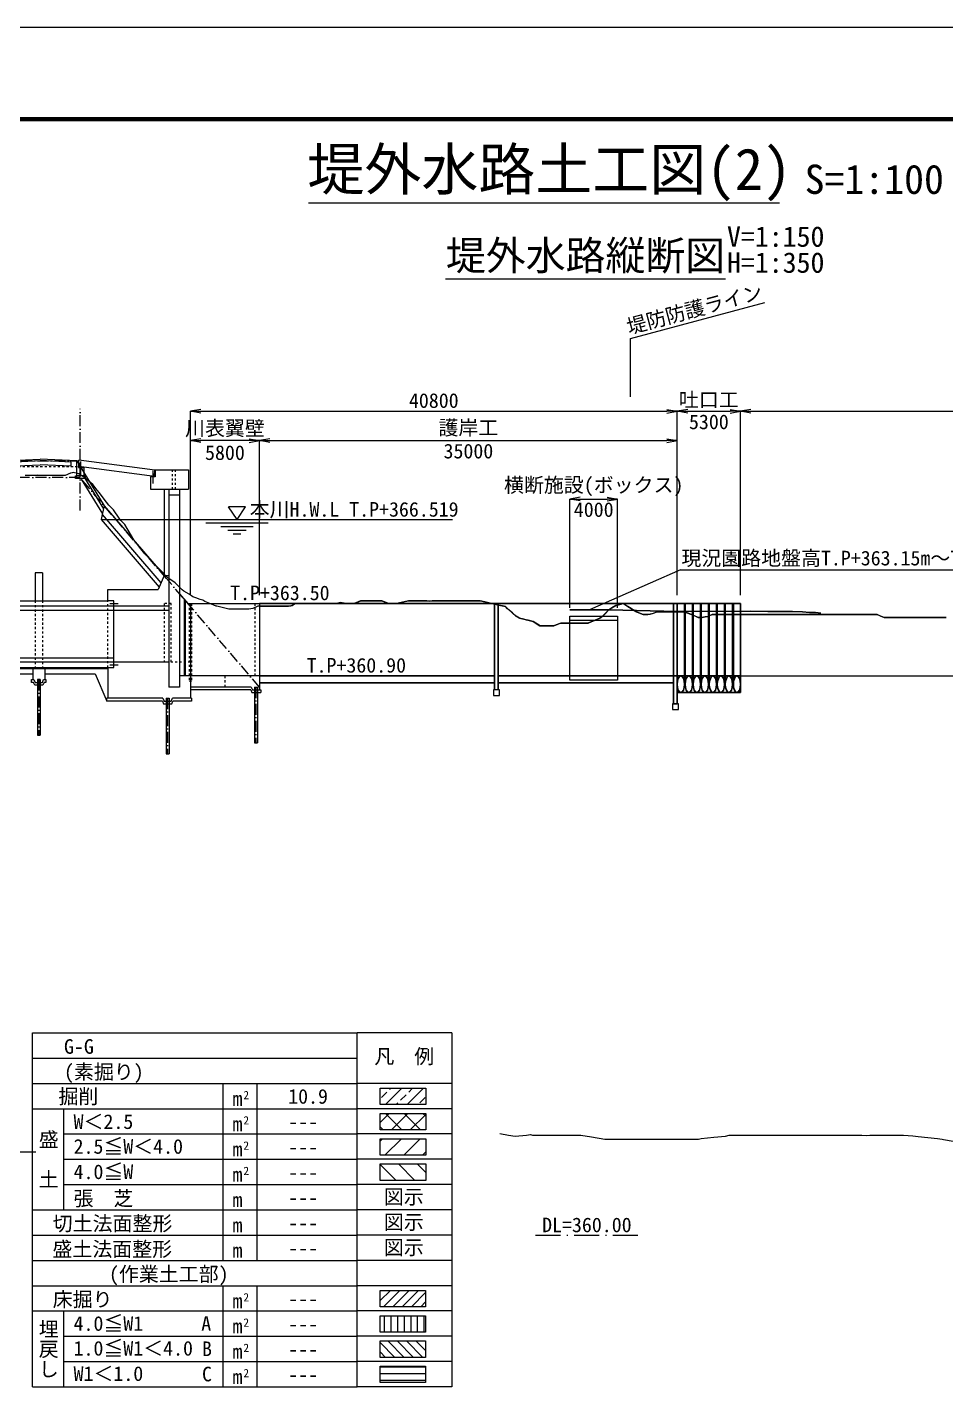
# Model space of a CAD drawing. Header units: millimetres. Extents: x -24094 to 84100, y -59400 to 59400.
# Drawn here: x 29546 to 51539, y -32542 to 0 of the extents above; entities that cross this region are included whole.
import ezdxf
from ezdxf.enums import TextEntityAlignment as Align

# ---------------------------------------------------------------- set-up
doc = ezdxf.new("R2010")
doc.units = ezdxf.units.MM
doc.header["$LTSCALE"] = 100
doc.header["$PDSIZE"] = 300
doc.linetypes.add('SXF_一点短鎖線', pattern=[9.25, 6, -1.5, 0.25, -1.5])
doc.linetypes.add('SXF_跳び破線', pattern=[12, 6, -6])
for name, color, linetype, lineweight in [('D-BGD', 7, 'Continuous', 13), ('D-BMK', 2, 'SXF_一点短鎖線', 13), ('D-BMK-HTXT', 7, 'Continuous', 13), ('D-BYP-STR1', 2, 'Continuous', 13), ('D-BYP-STR2', 6, 'Continuous', 25), ('D-BYP-STR3', 3, 'Continuous', 25), ('D-BYP-STR4', 6, 'Continuous', 25), ('D-BYP-STR6', 2, 'SXF_一点短鎖線', 13), ('D-BYP-STR7', 2, 'Continuous', 13), ('D-MTR-LINE', 7, 'Continuous', 13), ('D-MTR-TXT', 7, 'Continuous', 13), ('D-STR', 1, 'Continuous', 13), ('D-STR-DIM', 7, 'Continuous', 13), ('D-STR-HTXT', 7, 'Continuous', 13), ('D-STR-TXT', 7, 'Continuous', 13), ('D-TTL', 2, 'Continuous', 140), ('D-TTL-LINE', 7, 'Continuous', 13), ('D-TTL-TXT', 7, 'Continuous', 13), ('切土法面整形', 4, 'Continuous', 13), ('埋A', 6, 'Continuous', 13), ('埋B', 6, 'Continuous', 13), ('埋C', 6, 'Continuous', 13), ('床堀', 3, 'Continuous', 13), ('張芝', 3, 'Continuous', 13), ('掘削', 4, 'Continuous', 13), ('盛土(2.5≦W＜4.0)', 5, 'Continuous', 13), ('盛土(4.0≦W)', 5, 'Continuous', 13), ('盛土(W＜2.5)', 5, 'Continuous', 13), ('盛土法面整形', 1, 'Continuous', 13)]:
    doc.layers.add(name, color=color, linetype=linetype, lineweight=lineweight)
doc.styles.add('@ＭＳ ゴシック', font='@MS Gothic.ttf')
doc.styles.add('MS ゴシック', font='MS Gothic.ttf')
doc.styles.add('ＭＳ ゴシック', font='MS Gothic.ttf')
doc.dimstyles.new('DIM-100-F-B', dxfattribs={"dimscale": 100, "dimtxt": 3.5, "dimasz": 2.5, "dimexe": 0, "dimexo": 2, "dimgap": 0.8, "dimtad": 1, "dimdec": 0, "dimlfac": 3.5, "dimzin": 0, "dimdsep": 46, "dimtxsty": 'MS ゴシック', "dimblk": 'OPEN', "dimcen": 0.1, "dimclrd": 256, "dimclre": 256, "dimclrt": 256, "dimaunit": 1, "dimadec": 4, "dimazin": 0, "dimtfac": 1, "dimtdec": 0, "dimtmove": 2, "dimatfit": 3, "dimldrblk": 'OPEN', "dimfxl": 1, "dimtolj": 1, "dimtzin": 0, "dimlwd": -1, "dimlwe": -1, "dimarcsym": 2})

# ---------------------------------------------------------------- blocks, each defined once
blk = doc.blocks.new('数量表')
at = {"layer": '埋A'}
h = blk.add_hatch(dxfattribs=at)
h.set_pattern_fill('ANSI31', color=256, scale=50, angle=45)
h.paths.add_polyline_path([(8319, -6769), (9409, -6769), (9409, -7161), (8319, -7161)])
at = {"layer": '埋B'}
h = blk.add_hatch(dxfattribs=at)
h.set_pattern_fill('ANSI31', color=256, scale=50, angle=90)
h.paths.add_polyline_path([(8319, -7374), (9409, -7374), (9409, -7767), (8319, -7767)])
at = {"layer": '埋C'}
h = blk.add_hatch(dxfattribs=at)
h.set_pattern_fill('ANSI31', color=256, scale=50, angle=135)
h.paths.add_polyline_path([(8319, -7979), (9409, -7979), (9409, -8372), (8319, -8372)])
at = {"layer": '床堀'}
h = blk.add_hatch(dxfattribs=at)
h.set_pattern_fill('ANSI31', color=3, scale=50)
h.paths.add_polyline_path([(8319, -6164), (9409, -6164), (9409, -6556), (8319, -6556)])
at = {"layer": '掘削'}
h = blk.add_hatch(dxfattribs=at)
h.set_pattern_fill('ANSI33', color=256, scale=100)
h.set_pattern_definition([(44.998363, (-420407.26, 1166788.6), (-261.92414, 261.90917), []), (44.998363, (-420145.34, 1166788.6), (-261.92414, 261.90917), [185.20304, -92.60152])])
h.paths.add_polyline_path([(8320, -1323), (9410, -1323), (9410, -1715), (8320, -1715)])
at = {"layer": '盛土(2.5≦W＜4.0)'}
h = blk.add_hatch(dxfattribs=at)
h.set_pattern_fill('ANSI31', color=256, scale=100)
h.paths.add_polyline_path([(8320, -2533), (9410, -2533), (9410, -2926), (8320, -2926)])
at = {"layer": '盛土(4.0≦W)'}
h = blk.add_hatch(dxfattribs=at)
h.set_pattern_fill('ANSI31', color=256, scale=100, angle=90)
h.paths.add_polyline_path([(8320, -3138), (9410, -3138), (9410, -3531), (8320, -3531)])
at = {"layer": '盛土(W＜2.5)'}
h = blk.add_hatch(dxfattribs=at)
h.set_pattern_fill('ANSI37', color=256, scale=100)
h.paths.add_polyline_path([(8320, -1928), (9410, -1928), (9410, -2320), (8320, -2320)])
at = {"layer": 'D-MTR-LINE'}
for p, q in [((0, 0), (7770, 0)), ((0, 0), (7770, 0)), ((0, -7867), (0, 0)), ((7770, -8472), (7770, 0)), ((10035, 0), (7770, 0)), ((10035, 0), (10035, -7867)), ((0, -605), (7770, -605)), ((0, -1210), (7770, -1210)), ((4565, -5446), (4565, -1210)), ((4565, -5446), (4565, -1210)), ((5379, -5446), (5379, -1210)), ((10035, -1210), (7770, -1210)), ((0, -1815), (7770, -1815)), ((10035, -1815), (7770, -1815)), ((750, -2420), (7770, -2420)), ((10035, -2420), (7770, -2420)), ((750, -3026), (7770, -3026)), ((10035, -3026), (7770, -3026)), ((750, -3631), (7770, -3631)), ((10035, -3631), (7770, -3631)), ((0, -4236), (7770, -4236)), ((10035, -4236), (7770, -4236)), ((0, -4841), (7770, -4841)), ((10035, -4841), (7770, -4841)), ((0, -5446), (7770, -5446)), ((10035, -5446), (7770, -5446)), ((0, -6051), (7770, -6051)), ((4565, -6656), (4565, -6051)), ((4565, -7867), (4565, -6051)), ((4565, -8472), (4565, -6051)), ((5379, -6656), (5379, -6051)), ((5379, -7867), (5379, -6051)), ((5379, -8472), (5379, -6051)), ((10035, -6051), (7770, -6051)), ((0, -6656), (7770, -6656)), ((10035, -6656), (7770, -6656)), ((750, -7261), (7769, -7261)), ((10035, -7261), (7770, -7261)), ((750, -7867), (7769, -7867)), ((10035, -7867), (7770, -7867)), ((0, -8472), (7769, -8472))]:
    blk.add_line(p, q, dxfattribs=at)
at = {"layer": 'D-MTR-LINE', "flags": 128}
for points in [[(10035, -6051), (10035, -8472)], [(10035, -7261), (7769, -7261)], [(10035, -7867), (7769, -7867)], [(10035, -8472), (7769, -8472)]]:
    blk.add_lwpolyline(points, dxfattribs=at)
at = {"layer": 'D-MTR-TXT', "ltscale": 0.01}
for p, q in [((750, -4236), (750, -1815)), ((0, -8472), (0, -6051)), ((750, -8472), (750, -6656))]:
    blk.add_line(p, q, dxfattribs=at)
at = {"layer": '埋A'}
blk.add_lwpolyline([(8319, -6769), (9409, -6769), (9409, -7161), (8319, -7161)], close=True, dxfattribs=at)
at = {"layer": '埋B'}
blk.add_lwpolyline([(8319, -7374), (9409, -7374), (9409, -7767), (8319, -7767)], close=True, dxfattribs=at)
at = {"layer": '埋C'}
blk.add_lwpolyline([(8319, -7979), (9409, -7979), (9409, -8372), (8319, -8372)], close=True, dxfattribs=at)
at = {"layer": '床堀', "color": 3}
blk.add_lwpolyline([(8319, -6164), (9409, -6164), (9409, -6556), (8319, -6556)], close=True, dxfattribs=at)
at = {"layer": '掘削'}
for p, q in [((8320, -1323), (9410, -1323)), ((8320, -1715), (8320, -1323)), ((9410, -1323), (9410, -1715)), ((9410, -1715), (8320, -1715))]:
    blk.add_line(p, q, dxfattribs=at)
at = {"layer": '盛土(2.5≦W＜4.0)'}
for p, q in [((8320, -2533), (9410, -2533)), ((8320, -2926), (8320, -2533)), ((9410, -2533), (9410, -2926)), ((9410, -2926), (8320, -2926))]:
    blk.add_line(p, q, dxfattribs=at)
at = {"layer": '盛土(4.0≦W)'}
for p, q in [((8320, -3138), (9410, -3138)), ((8320, -3531), (8320, -3138)), ((9410, -3138), (9410, -3531)), ((9410, -3531), (8320, -3531))]:
    blk.add_line(p, q, dxfattribs=at)
at = {"layer": '盛土(W＜2.5)'}
for p, q in [((8320, -1928), (9410, -1928)), ((8320, -2320), (8320, -1928)), ((9410, -1928), (9410, -2320)), ((9410, -2320), (8320, -2320))]:
    blk.add_line(p, q, dxfattribs=at)
at = {"layer": 'D-MTR-TXT', "ltscale": 0.01, "style": 'ＭＳ ゴシック'}
for s, height, p in [('凡\u3000例', 350, (8182, -737)), ('掘削', 350, (618, -1695)), (' m', 350, (4546, -1749)), ('2', 200, (5046, -1588)), (' W＜2.5', 350, (742, -2300)), (' m', 350, (4546, -2354)), ('2', 200, (5046, -2193)), (' 2.5≦W＜4.0', 350, (742, -2893)), ('2', 200, (5046, -2798)), (' m', 350, (4546, -2959)), (' 4.0≦W', 350, (742, -3500)), ('2', 200, (5046, -3403)), (' m', 350, (4546, -3564)), (' 張  芝', 350, (742, -4138)), (' m', 350, (4546, -4170)), ('\u3000切土法面整形', 350, (3, -4737)), (' m', 350, (4546, -4775)), ('\u3000盛土法面整形', 350, (-3, -5350)), (' m', 350, (4546, -5380)), ('(作業土工部)', 350, (1828, -5949)), ('\u3000床掘り', 350, (3, -6552)), (' m', 350, (4546, -6590)), ('2', 200, (5046, -6429)), (' 4.0≦W1', 350, (742, -7131)), ('A', 350, (4037, -7131)), (' m', 350, (4546, -7195)), ('2', 200, (5046, -7034)), (' 1.0≦W1＜4.0', 350, (742, -7725)), ('B', 350, (4055, -7736)), ('2', 200, (5046, -7639)), (' m', 350, (4546, -7800)), (' W1＜1.0', 350, (742, -8331)), ('C', 350, (4055, -8341)), ('2', 200, (5046, -8244)), (' m', 350, (4546, -8405))]:
    blk.add_text(s, height=height, dxfattribs=at).set_placement(p)
at = {"layer": 'D-MTR-TXT', "ltscale": 0.01, "style": '@ＭＳ ゴシック'}
for s, p in [('盛  土', (379, -3026)), ('埋戻し', (379, -7564))]:
    blk.add_text(s, height=350, rotation=270, dxfattribs=at).set_placement(p, align=Align.MIDDLE_CENTER)
at = {"layer": '切土法面整形', "ltscale": 0.01, "style": 'ＭＳ ゴシック'}
blk.add_text('図示', height=350, dxfattribs=at).set_placement((9363, -4704), align=Align.RIGHT)
at = {"layer": '張芝', "ltscale": 0.01, "style": 'ＭＳ ゴシック'}
blk.add_text('図示', height=350, dxfattribs=at).set_placement((9363, -4099), align=Align.RIGHT)
at = {"layer": '盛土法面整形', "ltscale": 0.01, "style": 'ＭＳ ゴシック'}
blk.add_text('図示', height=350, dxfattribs=at).set_placement((9363, -5309), align=Align.RIGHT)
blk = doc.blocks.new('_Open')
at = {"color": 0, "linetype": 'ByBlock', "lineweight": -2}
for p, q in [((-1, 0.17), (0, 0)), ((-1, -0.17), (0, 0)), ((0, 0), (-1, 0))]:
    blk.add_line(p, q, dxfattribs=at)
blk = doc.blocks.new('*D21')
at = {"layer": 'D-STR-DIM', "transparency": 16777216}
for p, q in [((33452, -13594), (33452, -9894)), ((34859, -9894), (33702, -9894)), ((35109, -13594), (35109, -9894))]:
    blk.add_line(p, q, dxfattribs=at)
at = {"layer": 'Defpoints', "color": 0, "transparency": 16777216}
for p in [(33452, -9894), (33452, -13794), (35109, -13794)]:
    blk.add_point(p, dxfattribs=at)
at = {"layer": 'D-STR-DIM', "transparency": 16777216, "xscale": 250, "yscale": 250, "zscale": 250, "rotation": 180}
blk.add_blockref('_Open', (33452, -9894), dxfattribs=at)
at = {"layer": 'D-STR-DIM', "transparency": 16777216, "xscale": 250, "yscale": 250, "zscale": 250}
blk.add_blockref('_Open', (35109, -9894), dxfattribs=at)
at = {"layer": 'D-STR-DIM', "transparency": 16777216, "insert": (34280, -9894), "char_height": 350, "attachment_point": 5, "style": 'MS ゴシック'}
blk.add_mtext('\\A1;川表翼壁\\P5800', dxfattribs=at)
blk = doc.blocks.new('*D22')
at = {"layer": 'D-STR-DIM', "transparency": 16777216}
for p, q in [((35109, -13594), (35109, -9894)), ((35359, -9894), (44859, -9894)), ((45109, -13594), (45109, -9894))]:
    blk.add_line(p, q, dxfattribs=at)
at = {"layer": 'Defpoints', "color": 0, "transparency": 16777216}
for p in [(45109, -9894), (35109, -13794), (45109, -13794)]:
    blk.add_point(p, dxfattribs=at)
at = {"layer": 'D-STR-DIM', "transparency": 16777216, "xscale": 250, "yscale": 250, "zscale": 250, "rotation": 180}
blk.add_blockref('_Open', (35109, -9894), dxfattribs=at)
at = {"layer": 'D-STR-DIM', "transparency": 16777216, "xscale": 250, "yscale": 250, "zscale": 250}
blk.add_blockref('_Open', (45109, -9894), dxfattribs=at)
at = {"layer": 'D-STR-DIM', "transparency": 16777216, "char_height": 350, "attachment_point": 5, "style": 'MS ゴシック'}
for s, insert in [('\\A1;護岸工', (40109, -9605)), ('\\A1;35000', (40109, -10149))]:
    blk.add_mtext(s, dxfattribs=dict(at, insert=insert))
blk = doc.blocks.new('*D23')
at = {"layer": 'D-STR-DIM', "transparency": 16777216}
for p, q in [((45109, -13594), (45109, -9194)), ((45359, -9194), (46373, -9194)), ((46623, -13594), (46623, -9194))]:
    blk.add_line(p, q, dxfattribs=at)
at = {"layer": 'Defpoints', "color": 0, "transparency": 16777216}
for p in [(46623, -9194), (45109, -13794, 641), (46623, -13794, 641)]:
    blk.add_point(p, dxfattribs=at)
at = {"layer": 'D-STR-DIM', "transparency": 16777216, "xscale": 250, "yscale": 250, "zscale": 250, "rotation": 180}
blk.add_blockref('_Open', (45109, -9194), dxfattribs=at)
at = {"layer": 'D-STR-DIM', "transparency": 16777216, "xscale": 250, "yscale": 250, "zscale": 250}
blk.add_blockref('_Open', (46623, -9194), dxfattribs=at)
at = {"layer": 'D-STR-DIM', "transparency": 16777216, "char_height": 350, "attachment_point": 5, "style": 'MS ゴシック'}
for s, insert in [('\\A1;吐口工', (45866, -8930)), ('\\A1;5300', (45866, -9449))]:
    blk.add_mtext(s, dxfattribs=dict(at, insert=insert))
blk = doc.blocks.new('*D24')
at = {"layer": 'D-STR-DIM', "transparency": 16777216}
for p, q in [((46623, -13594), (46623, -9194)), ((46873, -9194), (69025, -9194)), ((69275, -15327), (69275, -9194))]:
    blk.add_line(p, q, dxfattribs=at)
at = {"layer": 'Defpoints', "color": 0, "transparency": 16777216}
for p in [(69275, -9194), (46623, -13794, 641), (69275, -15527, 641)]:
    blk.add_point(p, dxfattribs=at)
at = {"layer": 'D-STR-DIM', "transparency": 16777216, "xscale": 250, "yscale": 250, "zscale": 250, "rotation": 180}
blk.add_blockref('_Open', (46623, -9194), dxfattribs=at)
at = {"layer": 'D-STR-DIM', "transparency": 16777216, "xscale": 250, "yscale": 250, "zscale": 250}
blk.add_blockref('_Open', (69275, -9194), dxfattribs=at)
at = {"layer": 'D-STR-DIM', "transparency": 16777216, "char_height": 350, "attachment_point": 5, "style": 'MS ゴシック'}
for s, insert in [('\\A1;素掘り', (57949, -8911)), ('\\A1;79281', (57949, -9449))]:
    blk.add_mtext(s, dxfattribs=dict(at, insert=insert))
blk = doc.blocks.new('*D25')
at = {"layer": 'D-STR-DIM', "transparency": 16777216}
for p, q in [((33452, -13594), (33452, -9194)), ((33702, -9194), (44859, -9194)), ((45109, -13594), (45109, -9194))]:
    blk.add_line(p, q, dxfattribs=at)
at = {"layer": 'Defpoints', "color": 0, "transparency": 16777216}
for p in [(45109, -9194), (33452, -13794), (45109, -13794)]:
    blk.add_point(p, dxfattribs=at)
at = {"layer": 'D-STR-DIM', "transparency": 16777216, "xscale": 250, "yscale": 250, "zscale": 250, "rotation": 180}
blk.add_blockref('_Open', (33452, -9194), dxfattribs=at)
at = {"layer": 'D-STR-DIM', "transparency": 16777216, "xscale": 250, "yscale": 250, "zscale": 250}
blk.add_blockref('_Open', (45109, -9194), dxfattribs=at)
at = {"layer": 'D-STR-DIM', "transparency": 16777216, "insert": (39280, -8939), "char_height": 350, "attachment_point": 5, "style": 'MS ゴシック'}
blk.add_mtext('\\A1;40800', dxfattribs=at)
blk = doc.blocks.new('*D26')
at = {"layer": 'D-STR-DIM', "transparency": 16777216}
for p, q in [((42537, -13894), (42537, -11294)), ((42787, -11294), (43430, -11294)), ((43680, -13894), (43680, -11294))]:
    blk.add_line(p, q, dxfattribs=at)
at = {"layer": 'Defpoints', "color": 0, "transparency": 16777216}
for p in [(43680, -11294), (42537, -14094), (43680, -14094)]:
    blk.add_point(p, dxfattribs=at)
at = {"layer": 'D-STR-DIM', "transparency": 16777216, "xscale": 250, "yscale": 250, "zscale": 250, "rotation": 180}
blk.add_blockref('_Open', (42537, -11294), dxfattribs=at)
at = {"layer": 'D-STR-DIM', "transparency": 16777216, "xscale": 250, "yscale": 250, "zscale": 250}
blk.add_blockref('_Open', (43680, -11294), dxfattribs=at)
at = {"layer": 'D-STR-DIM', "transparency": 16777216, "char_height": 350, "attachment_point": 5, "style": 'MS ゴシック'}
for s, insert in [('\\A1;横断施設(ボックス)', (43109, -11003)), ('\\A1;4000', (43109, -11549))]:
    blk.add_mtext(s, dxfattribs=dict(at, insert=insert))
blk = doc.blocks.new('管理橋受台')
at = {"layer": 'D-BYP-STR7'}
blk.add_lwpolyline([(690527, -612810), (690627, -612810), (690627, -612910), (689827, -612910), (689827, -612810), (689927, -612810)], dxfattribs=at)
at = {"layer": 'D-STR', "ltscale": 0.01}
blk.add_lwpolyline([(690077, -612510), (690527, -612510), (690527, -612810), (689927, -612810), (689927, -612280), (690077, -612280)], close=True, dxfattribs=at)
blk = doc.blocks.new('*U3')
at = {"layer": 'D-BGD', "color": 7, "linetype": 'Continuous', "lineweight": 13}
for p, q in [((-35592.861, 52896.218), (-35592.348, 52896.664)), ((-35592.348, 52896.664), (-35592.285, 52896.718)), ((-35592.285, 52896.718), (-35592.199, 52896.718)), ((-35592.199, 52896.718), (-35591.708, 52896.718)), ((-35591.708, 52896.718), (-35591.345, 52896.718)), ((-35591.345, 52896.718), (-35591.131, 52896.718)), ((-35591.131, 52896.718), (-35590.843, 52896.718)), ((-35590.843, 52896.718), (-35590.554, 52896.718)), ((-35590.554, 52896.718), (-35590.341, 52896.534)), ((-35590.341, 52896.534), (-35589.978, 52896.218)), ((-35588.824, 52896.474), (-35588.335, 52896.718)), ((-35588.335, 52896.718), (-35588.248, 52896.718)), ((-35588.248, 52896.718), (-35588.13, 52896.718)), ((-35588.13, 52896.718), (-35587.671, 52896.718)), ((-35587.671, 52896.718), (-35587.331, 52896.718)), ((-35587.331, 52896.718), (-35587.094, 52896.718)), ((-35587.094, 52896.718), (-35586.773, 52896.718)), ((-35586.773, 52896.718), (-35586.517, 52896.624)), ((-35586.517, 52896.624), (-35586.328, 52896.718)), ((-35586.328, 52896.718), (-35585.941, 52896.718)), ((-35585.941, 52896.718), (-35585.417, 52896.718)), ((-35585.417, 52896.718), (-35585.364, 52896.699)), ((-35585.364, 52896.699), (-35585.325, 52896.718)), ((-35585.325, 52896.718), (-35584.787, 52896.718)), ((-35584.787, 52896.718), (-35584.617, 52896.718)), ((-35584.617, 52896.718), (-35584.321, 52896.718)), ((-35584.321, 52896.718), (-35584.251, 52896.718)), ((-35584.251, 52896.718), (-35584.211, 52896.718)), ((-35584.211, 52896.718), (-35584.061, 52896.718)), ((-35584.061, 52896.718), (-35583.634, 52896.718)), ((-35583.634, 52896.718), (-35583.318, 52896.718)), ((-35583.318, 52896.718), (-35583.152, 52896.718)), ((-35583.152, 52896.718), (-35583.057, 52896.718)), ((-35583.057, 52896.718), (-35582.786, 52896.718)), ((-35582.786, 52896.718), (-35582.48, 52896.718)), ((-35582.48, 52896.718), (-35582.42, 52896.718)), ((-35582.42, 52896.718), (-35582.315, 52896.718)), ((-35582.315, 52896.718), (-35581.904, 52896.514)), ((-35581.904, 52896.514), (-35581.348, 52896.237)), ((-35598.052, 52895.876), (-35597.801, 52896.218)), ((-35597.801, 52896.218), (-35597.475, 52896.218)), ((-35597.475, 52896.218), (-35597.435, 52896.218)), ((-35597.435, 52896.218), (-35597.365, 52896.218)), ((-35597.365, 52896.218), (-35596.898, 52896.218)), ((-35596.898, 52896.218), (-35596.361, 52896.218)), ((-35596.361, 52896.218), (-35596.322, 52896.218)), ((-35596.322, 52896.218), (-35595.97, 52896.218)), ((-35595.97, 52896.218), (-35595.745, 52896.218)), ((-35595.745, 52896.218), (-35595.358, 52896.218)), ((-35595.358, 52896.218), (-35595.168, 52896.218)), ((-35595.168, 52896.218), (-35594.912, 52896.218)), ((-35594.912, 52896.218), (-35594.591, 52896.218)), ((-35594.591, 52896.218), (-35594.355, 52896.218)), ((-35594.355, 52896.218), (-35594.015, 52896.388)), ((-35594.015, 52896.388), (-35593.555, 52896.218)), ((-35593.555, 52896.218), (-35593.438, 52896.218)), ((-35593.438, 52896.218), (-35593.351, 52896.218)), ((-35593.351, 52896.218), (-35592.861, 52896.218)), ((-35589.978, 52896.218), (-35589.486, 52896.218)), ((-35589.486, 52896.218), (-35589.401, 52896.218)), ((-35589.401, 52896.218), (-35589.338, 52896.218)), ((-35589.338, 52896.218), (-35588.824, 52896.474)), ((-35581.348, 52896.237), (-35581.327, 52896.218)), ((-35581.327, 52896.218), (-35581.312, 52896.218)), ((-35581.312, 52896.218), (-35580.75, 52895.939)), ((-35570.946, 52895.884), (-35570.497, 52896.108)), ((-35570.497, 52896.108), (-35570.369, 52896.218)), ((-35570.369, 52896.218), (-35570.275, 52896.137)), ((-35570.275, 52896.137), (-35569.793, 52895.478)), ((-35600.79, 52895.718), (-35600.374, 52895.718)), ((-35600.374, 52895.718), (-35600.359, 52895.718)), ((-35600.359, 52895.718), (-35600.337, 52895.718)), ((-35600.337, 52895.718), (-35599.782, 52895.718)), ((-35599.782, 52895.718), (-35599.371, 52895.718)), ((-35599.371, 52895.718), (-35599.205, 52895.718)), ((-35599.205, 52895.718), (-35598.981, 52895.718)), ((-35598.981, 52895.718), (-35598.629, 52895.718)), ((-35598.629, 52895.718), (-35598.368, 52895.718)), ((-35598.368, 52895.718), (-35598.167, 52895.818)), ((-35598.167, 52895.818), (-35598.052, 52895.876)), ((-35580.75, 52895.939), (-35580.308, 52895.718)), ((-35580.308, 52895.718), (-35580.174, 52895.651)), ((-35580.174, 52895.651), (-35579.992, 52895.245)), ((-35571.278, 52895.43), (-35570.946, 52895.884)), ((-35579.992, 52895.245), (-35579.597, 52894.509)), ((-35571.853, 52894.359), (-35571.523, 52895.097)), ((-35571.523, 52895.097), (-35571.278, 52895.43)), ((-35569.793, 52895.478), (-35569.272, 52894.767)), ((-35569.272, 52894.767), (-35569.236, 52894.718)), ((-35569.236, 52894.718), (-35569.216, 52894.718)), ((-35569.216, 52894.718), (-35568.87, 52894.419)), ((-35567.784, 52894.46), (-35567.486, 52894.718)), ((-35567.486, 52894.718), (-35567.265, 52894.718)), ((-35567.265, 52894.718), (-35566.909, 52894.718)), ((-35566.909, 52894.718), (-35566.428, 52894.718)), ((-35566.428, 52894.718), (-35566.332, 52894.718)), ((-35566.332, 52894.718), (-35566.262, 52894.718)), ((-35566.262, 52894.718), (-35565.756, 52894.718)), ((-35565.756, 52894.718), (-35565.259, 52894.718)), ((-35565.259, 52894.718), (-35565.179, 52894.679)), ((-35565.179, 52894.679), (-35565.071, 52894.625)), ((-35565.071, 52894.625), (-35564.602, 52894.218)), ((-35579.597, 52894.509), (-35579.305, 52893.965)), ((-35572.1, 52893.809), (-35571.853, 52894.359)), ((-35568.87, 52894.419), (-35568.639, 52894.218)), ((-35568.639, 52894.218), (-35568.504, 52894.218)), ((-35568.504, 52894.218), (-35568.268, 52894.218)), ((-35568.268, 52894.218), (-35568.063, 52894.321)), ((-35568.063, 52894.321), (-35567.784, 52894.46)), ((-35564.602, 52894.218), (-35564.255, 52893.918)), ((-35563.252, 52893.889), (-35562.872, 52894.218)), ((-35562.872, 52894.218), (-35562.359, 52894.218)), ((-35562.359, 52894.218), (-35562.295, 52894.218)), ((-35562.295, 52894.218), (-35562.249, 52894.218)), ((-35562.249, 52894.218), (-35561.719, 52894.218)), ((-35561.719, 52894.218), (-35561.546, 52894.218)), ((-35561.546, 52894.218), (-35561.245, 52894.218)), ((-35561.245, 52894.218), (-35561.18, 52894.218)), ((-35561.18, 52894.218), (-35561.142, 52894.218)), ((-35561.142, 52894.218), (-35561.002, 52894.218)), ((-35561.002, 52894.218), (-35560.565, 52894.218)), ((-35560.565, 52894.218), (-35560.242, 52894.218)), ((-35560.242, 52894.218), (-35559.988, 52894.218)), ((-35559.988, 52894.218), (-35559.646, 52894.218)), ((-35559.646, 52894.218), (-35559.412, 52894.218)), ((-35559.412, 52894.218), (-35559.239, 52894.218)), ((-35559.239, 52894.218), (-35558.835, 52894.218)), ((-35558.835, 52894.218), (-35558.289, 52894.218)), ((-35558.289, 52894.218), (-35558.258, 52894.218)), ((-35558.258, 52894.218), (-35558.235, 52894.218)), ((-35558.235, 52894.218), (-35557.682, 52894.218)), ((-35557.682, 52894.218), (-35557.232, 52894.218)), ((-35557.232, 52894.218), (-35557.105, 52894.218)), ((-35557.105, 52894.218), (-35556.933, 52894.218)), ((-35556.933, 52894.218), (-35556.528, 52894.218)), ((-35556.528, 52894.218), (-35556.229, 52894.218)), ((-35556.229, 52894.218), (-35555.951, 52894.218)), ((-35555.951, 52894.218), (-35555.577, 52894.218)), ((-35555.577, 52894.218), (-35555.375, 52894.218)), ((-35555.375, 52894.218), (-35555.225, 52894.218)), ((-35555.225, 52894.218), (-35554.798, 52894.218)), ((-35554.798, 52894.218), (-35554.222, 52894.218)), ((-35554.222, 52894.218), (-35554.222, 52894.218)), ((-35554.222, 52894.218), (-35554.221, 52894.218)), ((-35554.221, 52894.218), (-35553.855, 52894.218)), ((-35553.855, 52894.218), (-35553.645, 52894.218)), ((-35553.645, 52894.218), (-35553.489, 52894.218)), ((-35553.489, 52894.218), (-35553.219, 52894.218)), ((-35553.219, 52894.218), (-35553.068, 52894.218)), ((-35553.068, 52894.218), (-35552.864, 52894.218)), ((-35552.864, 52894.218), (-35552.491, 52894.218)), ((-35552.491, 52894.218), (-35552.215, 52894.218)), ((-35552.215, 52894.218), (-35551.914, 52894.218)), ((-35551.914, 52894.218), (-35551.507, 52894.218)), ((-35551.507, 52894.218), (-35551.338, 52894.218)), ((-35551.338, 52894.218), (-35551.212, 52894.218)), ((-35551.212, 52894.218), (-35550.761, 52894.218)), ((-35550.761, 52894.218), (-35550.559, 52894.218)), ((-35550.559, 52894.218), (-35550.209, 52894.218)), ((-35550.209, 52894.218), (-35550.193, 52894.218)), ((-35550.193, 52894.218), (-35550.184, 52894.218)), ((-35550.184, 52894.218), (-35550.151, 52894.218)), ((-35550.151, 52894.218), (-35549.608, 52894.218)), ((-35549.608, 52894.218), (-35549.206, 52894.218)), ((-35549.206, 52894.218), (-35549.031, 52894.218)), ((-35549.031, 52894.218), (-35548.795, 52894.014)), ((-35579.305, 52893.965), (-35579.02, 52893.577)), ((-35579.02, 52893.577), (-35578.635, 52893.385)), ((-35572.282, 52893.56), (-35572.1, 52893.809)), ((-35564.255, 52893.918), (-35564.025, 52893.718)), ((-35564.025, 52893.718), (-35563.715, 52893.718)), ((-35563.715, 52893.718), (-35563.449, 52893.817)), ((-35563.449, 52893.817), (-35563.252, 52893.889)), ((-35548.795, 52894.014), (-35548.454, 52893.718)), ((-35548.454, 52893.718), (-35548.202, 52893.718)), ((-35548.202, 52893.718), (-35547.877, 52893.718)), ((-35547.877, 52893.718), (-35547.438, 52893.718)), ((-35547.438, 52893.718), (-35547.301, 52893.718)), ((-35547.301, 52893.718), (-35547.199, 52893.718)), ((-35547.199, 52893.718), (-35546.724, 52893.718)), ((-35546.724, 52893.718), (-35546.196, 52893.718)), ((-35546.196, 52893.718), (-35546.147, 52893.718)), ((-35546.147, 52893.718), (-35546.082, 52893.718)), ((-35546.082, 52893.718), (-35545.571, 52893.718)), ((-35545.571, 52893.718), (-35545.192, 52893.718)), ((-35545.192, 52893.718), (-35544.994, 52893.718)), ((-35544.994, 52893.718), (-35544.725, 52893.718)), ((-35544.725, 52893.718), (-35544.417, 52893.718)), ((-35544.417, 52893.718), (-35544.189, 52893.718)), ((-35544.189, 52893.718), (-35543.84, 52893.718)), ((-35543.84, 52893.718), (-35543.369, 52893.718)), ((-35543.369, 52893.718), (-35543.264, 52893.718)), ((-35578.635, 52893.385), (-35578.443, 52893.289)), ((-35578.443, 52893.289), (-35578.302, 52893.218)), ((-35578.302, 52893.218), (-35577.867, 52893.002)), ((-35573.21, 52892.756), (-35572.676, 52893.218)), ((-35572.676, 52893.218), (-35572.282, 52893.56)), ((-35577.867, 52893.002), (-35577.298, 52892.226)), ((-35575.922, 52892.404), (-35575.56, 52892.718)), ((-35575.56, 52892.718), (-35575.292, 52892.718)), ((-35575.292, 52892.718), (-35574.983, 52892.718)), ((-35574.983, 52892.718), (-35574.566, 52892.718)), ((-35574.566, 52892.718), (-35574.406, 52892.718)), ((-35574.406, 52892.718), (-35574.288, 52892.718)), ((-35574.288, 52892.718), (-35573.83, 52892.718)), ((-35573.83, 52892.718), (-35573.631, 52892.718)), ((-35573.631, 52892.718), (-35573.285, 52892.718)), ((-35573.285, 52892.718), (-35573.265, 52892.718)), ((-35573.265, 52892.718), (-35573.253, 52892.718)), ((-35573.253, 52892.718), (-35573.21, 52892.756)), ((-35577.298, 52892.226), (-35577.29, 52892.218)), ((-35577.29, 52892.218), (-35577.279, 52892.218)), ((-35577.279, 52892.218), (-35576.713, 52892.218)), ((-35576.713, 52892.218), (-35576.295, 52892.218)), ((-35576.295, 52892.218), (-35576.137, 52892.218)), ((-35576.137, 52892.218), (-35575.922, 52892.404))]:
    blk.add_line(p, q, dxfattribs=at)
blk = doc.blocks.new('堤外水路1025')
at = {"layer": 'D-BGD', "linetype": 'Continuous', "lineweight": 13}
blk.add_lwpolyline([(669244, -502996), (669102, -502996), (668668, -503071), (668525, -503081), (668334, -503096), (667949, -503096), (667664, -503096), (667372, -503096), (666977, -503096), (666795, -503096), (666661, -503096), (666219, -503051), (665657, -502996), (665642, -502994), (665621, -502992), (665065, -502896), (664654, -502824), (664489, -502779), (664265, -502757), (663912, -502696), (663651, -502650), (663335, -502564), (662909, -502448), (662758, -502407), (662647, -502357), (662182, -502149), (661644, -502002), (661605, -501988), (661553, -501968), (661028, -501734), (660640, -501561), (660452, -501477), (660197, -501363), (659875, -501219), (659637, -501113), (659298, -500928), (658841, -500678), (658722, -500604), (658634, -500550), (658323, -500326), (658145, -500198), (657957, -500063), (657630, -499917), (657568, -499883), (657485, -499837), (656992, -499532), (656627, -499369), (656415, -499253), (656128, -499097), (655838, -498917), (655623, -498821), (655261, -498623), (654772, -498441), (654685, -498402), (654620, -498384), (654206, -498271), (654108, -498245), (653616, -498196), (653531, -498204), (653416, -498216), (652955, -498296), (652613, -498296), (652378, -498296), (652060, -498296), (651801, -498296), (651610, -498296), (651225, -498296), (650704, -498296), (650648, -498291), (650606, -498296), (650071, -498296), (649900, -498296), (649603, -498296)], dxfattribs=at)
at = {"layer": 'D-BGD', "lineweight": 30}
blk.add_lwpolyline([(695244, -503126), (698530, -503126), (703132, -503176), (707654, -503186), (710420, -503176), (711836, -503186), (712882, -503186), (713910, -503186), (714748, -503196), (715337, -503216), (715830, -503216), (716277, -503246)], dxfattribs=at)
at = {"layer": 'D-BMK', "linetype": 'SXF_一点短鎖線'}
for p, q in [((654206, -499554), (654206, -495909)), ((650743, -505626), (650743, -507626)), ((668944, -505896), (668944, -507896)), ((661544, -506296), (661544, -508296))]:
    blk.add_line(p, q, dxfattribs=at)
at = {"layer": 'D-BYP-STR1', "linetype": 'Continuous', "lineweight": 25}
for p, q in [((648256, -497819), (650869, -497766)), ((653469, -497818), (650869, -497766)), ((653419, -497817), (653419, -497767)), ((653469, -497968), (653469, -497818)), ((648256, -497969), (650869, -497916)), ((653469, -497968), (650869, -497916))]:
    blk.add_line(p, q, dxfattribs=at)
at = {"layer": 'D-BYP-STR1'}
for p, q in [((654094, -497978), (654106, -497754)), ((660466, -498109), (654106, -497754)), ((660454, -498334), (654094, -497978)), ((660454, -498334), (660466, -498109))]:
    blk.add_line(p, q, dxfattribs=at)
at = {"layer": 'D-BYP-STR1', "ltscale": 1500}
for p, q in [((654244, -497797), (654244, -498247)), ((660304, -498136), (660304, -498586))]:
    blk.add_line(p, q, dxfattribs=at)
at = {"layer": 'D-BYP-STR1', "linetype": 'SXF_跳び破線', "lineweight": 25, "ltscale": 0.2}
blk.add_line((647206, -497977), (654206, -497977), dxfattribs=at)
at = {"layer": 'D-BYP-STR1', "ltscale": 5}
for p, q in [((695244, -503496), (699244, -503496)), ((695244, -505496), (699244, -505496)), ((695244, -505496), (699244, -505496))]:
    blk.add_line(p, q, dxfattribs=at)
at = {"layer": 'D-BYP-STR1', "ltscale": 1500}
for points in [[(654144, -497987), (654344, -497987), (654344, -498007), (654144, -498007), (654144, -497987)], [(660204, -498326), (660404, -498326), (660404, -498346), (660204, -498346), (660204, -498326)]]:
    blk.add_lwpolyline(points, dxfattribs=at)
at = {"layer": 'D-BYP-STR1', "ltscale": 5}
blk.add_lwpolyline([(695244, -503346), (699244, -503346), (699244, -505646), (695244, -505646)], close=True, dxfattribs=at)
at = {"layer": 'D-BYP-STR2', "linetype": 'Continuous'}
for p, q in [((647819, -497777), (650869, -497716)), ((653919, -497777), (650869, -497716)), ((653919, -497777), (653924, -497777))]:
    blk.add_line(p, q, dxfattribs=at)
at = {"layer": 'D-BYP-STR2', "ltscale": 0.01}
blk.add_line((709544, -505496), (788825, -505496), dxfattribs=at)
at = {"layer": 'D-BYP-STR3', "linetype": 'SXF_跳び破線', "ltscale": 30}
blk.add_line((653919, -497777), (654519, -498196), dxfattribs=at)
at = {"layer": 'D-BYP-STR3', "ltscale": 1500}
for p, q in [((654497, -498327), (656167, -499493)), ((654519, -498196), (656222, -499385)), ((656222, -499385), (661244, -501896))]:
    blk.add_line(p, q, dxfattribs=at)
at = {"layer": 'D-BYP-STR3', "ltscale": 0.2}
blk.add_lwpolyline([(656222, -499385), (656065, -499698), (660982, -502156)], dxfattribs=at)
at = {"layer": 'D-BYP-STR4'}
for p, q in [((660494, -498096), (663294, -498096)), ((660494, -498096), (660494, -498346)), ((663294, -498096), (663294, -498796)), ((660094, -498796), (663294, -498796)), ((661244, -498796), (661244, -501896)), ((661644, -498796), (661644, -505896)), ((662544, -498796), (662544, -505896)), ((661644, -498996), (662544, -498996)), ((650443, -501796), (650443, -502796)), ((651043, -501796), (650443, -501796)), ((651043, -501796), (651043, -502796)), ((661244, -501896), (660744, -502396)), ((661244, -501896), (661644, -501896)), ((656543, -502796), (656543, -502396)), ((656543, -502396), (660744, -502396)), ((656543, -502596), (656543, -502496)), ((662544, -502546), (662544, -505896)), ((662544, -502546), (663244, -502896)), ((662944, -505496), (662944, -502746)), ((657043, -502996), (633944, -502996)), ((634444, -502796), (656543, -502796)), ((661644, -502996), (657043, -502996)), ((663044, -505496), (663044, -502796)), ((663244, -502896), (669244, -502896)), ((663444, -502896), (663444, -506296)), ((669244, -502896), (669244, -505996)), ((657043, -504996), (633944, -504996)), ((634444, -505196), (656543, -505196)), ((656543, -505196), (656543, -506296)), ((661644, -504996), (657043, -504996)), ((650243, -505226), (650243, -505626)), ((651243, -505226), (650243, -505226)), ((650628, -505626), (650628, -507626)), ((650858, -505626), (650628, -505626)), ((650858, -505626), (650858, -507626)), ((651243, -505226), (651243, -505626)), ((669244, -505496), (662544, -505496)), ((662544, -505896), (661644, -505896)), ((668544, -505896), (663444, -505896)), ((668544, -505896), (668644, -505996)), ((668644, -505996), (669244, -505996)), ((668829, -505896), (668829, -507896)), ((668829, -505896), (669059, -505896)), ((669059, -505896), (669059, -507896)), ((661144, -506296), (656543, -506296)), ((661144, -506296), (661244, -506396)), ((661244, -506396), (661844, -506396)), ((661429, -506296), (661429, -508296)), ((661429, -506296), (661659, -506296)), ((661659, -506296), (661659, -508296)), ((661844, -506396), (661944, -506296)), ((663444, -506296), (661944, -506296)), ((650628, -507626), (650858, -507626)), ((668829, -507896), (669059, -507896)), ((661429, -508296), (661659, -508296))]:
    blk.add_line(p, q, dxfattribs=at)
at = {"layer": 'D-BYP-STR4', "linetype": 'SXF_跳び破線', "ltscale": 0.2}
for p, q in [((661944, -498796), (661944, -498096)), ((662194, -498796), (662194, -498096)), ((650443, -502796), (650443, -505226)), ((651043, -502796), (651043, -505226)), ((656543, -505196), (656543, -502796)), ((663344, -502896), (663344, -505696)), ((663544, -502896), (663544, -505696)), ((668844, -502896), (668844, -505496)), ((663544, -505696, -323860), (663344, -505696, -323860)), ((666344, -505496), (666344, -505896))]:
    blk.add_line(p, q, dxfattribs=at)
at = {"layer": 'D-BYP-STR4', "color": 2}
for p, q in [((657043, -503146), (633944, -503146)), ((656693, -502896), (657393, -502896)), ((633944, -504846), (657043, -504846)), ((656693, -505096), (657393, -505096))]:
    blk.add_line(p, q, dxfattribs=at)
at = {"layer": 'D-BYP-STR4', "color": 6}
blk.add_line((661644, -503146), (657043, -503146), dxfattribs=at)
at = {"layer": 'D-BYP-STR4'}
for points in [[(660494, -498346), (660094, -498346), (660094, -498796)], [(656543, -505196), (657043, -505196), (657043, -502796), (656543, -502796)], [(656543, -505196), (657043, -505196), (657043, -502796), (656543, -502796)], [(650243, -505626), (650343, -505626), (650443, -505726), (651043, -505726), (651143, -505626), (651243, -505626)]]:
    blk.add_lwpolyline(points, dxfattribs=at)
at = {"layer": 'D-BYP-STR4', "linetype": 'SXF_跳び破線', "ltscale": 0.2}
blk.add_lwpolyline([(663444, -504996), (661844, -504996), (661844, -502896), (661244, -502896), (661244, -504996)], dxfattribs=at)
at = {"layer": 'D-BYP-STR6', "linetype": 'SXF_一点短鎖線'}
blk.add_line((647819, -497777), (653919, -497777), dxfattribs=at)
at = {"layer": 'D-BYP-STR6', "linetype": 'Continuous', "lineweight": 25}
blk.add_line((654291, -498427), (656077, -499674), dxfattribs=at)
at = {"layer": 'D-BYP-STR6', "linetype": 'SXF_一点短鎖線'}
blk.add_lwpolyline([(669244, -505896), (661446, -501997), (654206, -498377), (647206, -498377), (621235, -505396)], dxfattribs=at)
at = {"layer": 'D-BYP-STR6', "linetype": 'Continuous', "lineweight": 25}
blk.add_lwpolyline([(656065, -499698), (655976, -499877), (660833, -502305)], dxfattribs=at)
at = {"layer": 'D-BYP-STR7'}
for p, q in [((634444, -505226), (656543, -505226)), ((634814, -505426), (650243, -505426)), ((651243, -505426), (655473, -505426)), ((655473, -505426), (656443, -506396)), ((668502, -505996), (663444, -505996)), ((668502, -505996), (668602, -506096)), ((668602, -506096), (669344, -506096)), ((669244, -505996), (669344, -505996)), ((669344, -505996), (669344, -506096)), ((656543, -506296), (656443, -506296)), ((656443, -506396), (656443, -506296)), ((661102, -506396), (656443, -506396)), ((661102, -506396), (661202, -506496)), ((661202, -506496), (661885, -506496)), ((661885, -506496), (661985, -506396)), ((663544, -506396), (661985, -506396)), ((663544, -506296), (663444, -506296)), ((663544, -506296), (663544, -506396))]:
    blk.add_line(p, q, dxfattribs=at)
blk.add_lwpolyline([(651243, -505626), (651343, -505626), (651343, -505726), (651185, -505726), (651085, -505826), (650402, -505826), (650302, -505726), (650143, -505726), (650143, -505626), (650243, -505626)], dxfattribs=at)
blk.add_lwpolyline([(688844, -506196), (689344, -506196), (689344, -505996), (688844, -505996)], close=True, dxfattribs=at)
at = {"layer": 'D-BYP-STR7', "elevation": 0}
blk.add_lwpolyline([(703844, -506696), (704344, -506696), (704344, -506496), (703844, -506496)], close=True, dxfattribs=at)
at = {"layer": 'D-STR', "lineweight": 30}
for p, q in [((669244, -502896), (709544, -502896)), ((688944, -505996), (688944, -502896)), ((689244, -505996), (689244, -502896)), ((703944, -506496, 0), (703944, -502896, 0)), ((704244, -506496, 0), (704244, -502896, 0)), ((704844, -505796, 0), (704844, -502896)), ((704915, -505796, 0), (704915, -502896)), ((705515, -505796, 0), (705515, -502896)), ((705586, -505796, 0), (705586, -502896)), ((706186, -505796, 0), (706186, -502896)), ((706258, -505796, 0), (706258, -502896)), ((706858, -505796, 0), (706858, -502896)), ((706929, -505796, 0), (706929, -502896)), ((707529, -505796, 0), (707529, -502896)), ((707601, -505796, 0), (707601, -502896)), ((708201, -505796, 0), (708201, -502896)), ((708272, -505796, 0), (708272, -502896)), ((708872, -505796, 0), (708872, -502896)), ((708944, -505796, 0), (708944, -502896)), ((709544, -506096, 0), (709544, -502896, 0)), ((669244, -505496), (688944, -505496)), ((689244, -505496), (709544, -505496)), ((669244, -505746), (688944, -505746)), ((689244, -505746), (703944, -505746)), ((704244, -506096, 0), (709544, -506096, 0)), ((704244, -506096, 0), (704244, -506496, 0)), ((703944, -506496, 0), (704244, -506496, 0))]:
    blk.add_line(p, q, dxfattribs=at)
at = {"layer": 'D-STR', "ltscale": 0.01}
blk.add_line((703944, -506496, 0), (704244, -506496, 0), dxfattribs=at)
at = {"layer": 'D-STR', "lineweight": 30}
for centre in [(704544, -505796, 0), (705215, -505796, 0), (705886, -505796, 0), (706558, -505796, 0), (707229, -505796, 0), (707901, -505796, 0), (708572, -505796, 0), (709244, -505796, 0)]:
    blk.add_circle(centre, 300, dxfattribs=at)
at = {"layer": 'Defpoints', "linetype": 'Continuous', "lineweight": 13}
blk.add_lwpolyline([(726772, -503396), (726647, -503396), (726195, -503396), (725862, -503396), (725619, -503396), (725291, -503396), (725042, -503396), (724858, -503396), (724465, -503396), (723935, -503396), (723889, -503396), (723855, -503396), (723312, -503396), (722851, -503396), (722735, -503396), (722578, -503396), (722159, -503396), (721848, -503396), (721582, -503396), (721222, -503333), (721005, -503296), (720845, -503296), (720428, -503296), (719866, -503296), (719852, -503296), (719848, -503296), (719841, -503296), (719482, -503296), (719275, -503296), (718838, -503296), (718698, -503296), (718510, -503296), (718122, -503296), (717834, -503296), (717545, -503296), (717154, -503296), (716968, -503296), (716831, -503296), (716552, -503296), (716392, -503296), (716186, -503296), (715828, -503296), (715815, -503296), (715798, -503296), (715238, -503296), (714824, -503296), (714661, -503296), (714442, -503296), (714085, -503296), (713821, -503296), (713508, -503296), (713086, -503296), (712931, -503296), (712817, -503296), (712355, -503296), (711814, -503296), (711778, -503296), (711729, -503296), (711201, -503296), (710810, -503296), (710625, -503296), (710373, -503296), (710048, -503296), (709807, -503296), (709471, -503296), (709017, -503296), (708894, -503296), (708861, -503296), (708804, -503296), (708495, -503296), (708318, -503296), (707800, -503296), (707741, -503296), (707661, -503296), (707164, -503296), (706797, -503359), (706588, -503375), (706305, -503396), (706011, -503396), (705793, -503358), (705434, -503296), (704949, -503211), (704858, -503202), (704790, -503196), (704281, -503196), (703787, -503196), (703704, -503196), (703593, -503196), (703127, -503196), (702783, -503196), (702551, -503196), (702237, -503250), (701974, -503276), (701780, -503296), (701537, -503296), (701397, -503296), (701171, -503256), (700821, -503196), (700805, -503196), (700776, -503188), (700244, -503042), (699773, -502914), (699667, -502896), (699524, -502920), (699091, -502964), (698770, -503051), (698514, -503121), (698168, -503275), (697937, -503378), (697766, -503425), (697360, -503496), (696812, -503591), (696784, -503596), (696776, -503596), (696763, -503596), (696410, -503596), (696207, -503596), (695759, -503596), (695630, -503596), (695456, -503596), (695054, -503596), (694756, -503596), (694477, -503596), (694100, -503661), (693900, -503696), (693753, -503696), (693324, -503696), (692749, -503696), (692747, -503695), (692744, -503694), (692170, -503538), (691746, -503496), (691593, -503480), (691388, -503460), (691017, -503423), (690742, -503348), (690440, -503235), (690031, -503083), (689863, -503008), (689739, -502996), (689287, -502950), (688736, -502896), (688710, -502896), (688675, -502890), (688133, -502836), (687732, -502796), (687621, -502796), (687557, -502796), (687254, -502796), (686980, -502796), (686888, -502796), (686729, -502796), (686403, -502796), (685963, -502796), (685826, -502796), (685790, -502796), (685725, -502796), (685423, -502796), (685250, -502796), (684722, -502796), (684673, -502800), (684607, -502796), (684096, -502796), (683719, -502796), (683520, -502815), (683251, -502796), (682943, -502796), (682715, -502796), (682366, -502796), (681895, -502796), (681790, -502796), (681712, -502796), (681213, -502845), (680708, -502896), (680636, -502896), (680539, -502896), (680059, -502896), (679705, -502834), (679483, -502796), (679182, -502796), (678906, -502796), (678702, -502796), (678329, -502796), (677826, -502796), (677753, -502796), (677698, -502805), (677176, -502896), (676695, -502896), (676599, -502896), (676470, -502896), (676023, -502863), (675691, -502896), (675446, -502896), (675114, -502896), (674869, -502896), (674688, -502896), (674292, -502896), (674071, -502896), (673716, -502896), (673685, -502896), (673139, -502896), (672681, -502896), (672606, -502896), (672562, -502896), (672240, -502896), (671986, -502965), (671873, -502976), (671678, -502996), (671409, -502996), (671046, -502996), (670832, -502996), (670674, -502996), (670256, -502996), (669690, -502996), (669679, -502996), (669671, -502996), (669244, -502996)], dxfattribs=at)
blk.add_blockref('管理橋受台', (-36003, 114503))
at = {"layer": 'D-BGD', "linetype": 'Continuous', "lineweight": 13, "xscale": 1000, "yscale": 200}
blk.add_blockref('*U3', (36270034, -11082139), dxfattribs=at)

msp = doc.modelspace()

# ---------------------------------------------------------------- linework, layer by layer
at = {"layer": 'D-BGD', "color": 7, "linetype": 'Continuous', "lineweight": 13}
for points in [[(40860.57, -26480.04), (41070.28, -26516.4), (41226.78, -26543.54), (41499.04, -26516.4), (41593, -26507.04), (41647, -26516.4), (41959.21, -26516.4), (42223.72, -26516.4), (42502.35, -26516.4), (42800.44, -26516.4), (43057.85, -26561.04), (43377.15, -26616.4), (43424.06, -26616.4), (43505.67, -26616.4), (43790.27, -26616.4), (43953.87, -26616.4), (44156.49, -26616.4), (44508.98, -26616.4), (44522.7, -26616.4), (44530.59, -26616.4), (44888.91, -26616.4), (45107.3, -26616.4), (45255.13, -26616.4), (45512.29, -26616.4), (45621.34, -26616.4), (45684.02, -26599.29), (45987.55, -26569.03), (46260.74, -26541.81), (46353.76, -26516.4), (46515.6, -26516.4), (46719.98, -26516.4), (46837.46, -26516.4), (47086.19, -26516.4), (47414.17, -26516.4), (47452.4, -26516.4), (47518.91, -26516.4), (47990.89, -26516.4), (48522.23, -26516.4), (48551.04, -26516.4), (48567.61, -26516.4), (48917.26, -26516.4), (49144.32, -26516.4), (49283.47, -26516.4), (49525.54, -26516.4), (49649.68, -26528.78), (49721.04, -26516.4), (50015.89, -26516.4), (50297.76, -26516.4), (50382.11, -26516.4), (50528.85, -26516.4), (50748.32, -26538.28), (50874.48, -26550.85), (51341.73, -26597.42), (51451.19, -26616.4), (51480.75, -26621.53), (51532.16, -26630.44), (51846.96, -26685.03)], [(29348.23, -26919.31), (29687.44, -26919.31), (29756.1, -26919.31)]]:
    msp.add_lwpolyline(points, dxfattribs=at)
at = {"layer": 'D-BMK'}
msp.add_line((41714.18, -28916.4), (44214.18, -28916.4), dxfattribs=at)
at = {"layer": 'D-STR-HTXT'}
for p, q in [((43987.23, -7448.68, -0.02), (47206.99, -6585.95, -0.02)), ((34768.97, -11481.34), (34368.97, -11481.34)), ((34568.97, -11781.34), (34368.97, -11481.34)), ((34568.97, -11781.34), (34768.97, -11481.34)), ((31318.06, -11781.34), (39727.57, -11781.34)), ((35318.97, -11869.34), (33818.97, -11869.34)), ((34958.97, -11957.34), (34178.97, -11957.34)), ((34788.97, -12045.34), (34348.97, -12045.34)), ((34656.97, -12133.34), (34480.97, -12133.34)), ((45183.27, -12987.17, 0.02), (43006.89, -13947.34)), ((45183.27, -12987.17, 0.02), (54312.33, -12987.17, 0.02))]:
    msp.add_line(p, q, dxfattribs=at)
at = {"layer": 'D-STR-HTXT', "linetype": 'Continuous', "lineweight": 18}
msp.add_line((43987.23, -8845.91, -0.02), (43987.23, -7448.68, -0.02), dxfattribs=at)
at = {"layer": 'D-TTL'}
msp.add_line((2050, -2200), (82050, -2200), dxfattribs=at)
at = {"layer": 'D-TTL-LINE'}
for p, q in [((36279.16, -4200), (47554.37, -4200)), ((39557.73, -6025.38), (46268.14, -6025.38))]:
    msp.add_line(p, q, dxfattribs=at)
at = {"layer": 'Defpoints', "color": 1}
msp.add_line((0, 0), (84100, 0), dxfattribs=at)
msp.add_line((0, 0), (84100, 0), dxfattribs=at)

# ---------------------------------------------------------------- block references
at = {"layer": 'D-MTR-LINE'}
msp.add_blockref('数量表', (29676.17, -24070.51), dxfattribs=at)
at = {"layer": 'D-STR', "xscale": 0.2857142857142857, "yscale": 0.6666666666666666}
msp.add_blockref('堤外水路1025', (-156103.58, 321469.69), dxfattribs=at)

# ---------------------------------------------------------------- texts
at = {"layer": 'D-BMK-HTXT', "style": 'MS ゴシック'}
for s, p in [('10.9', (35794.18, -25765.58)), ('---', (35794.18, -26370.69)), ('---', (35794.18, -26975.81)), ('---', (35794.18, -27580.93)), ('---', (35794.18, -28186.05)), ('DL=360.00', (41873.95, -28841.4)), ('---', (35794.18, -28791.17)), ('---', (35794.18, -29396.29)), ('---', (35794.18, -30606.53)), ('---', (35794.18, -31211.64)), ('---', (35794.18, -31816.76)), ('---', (35794.18, -32421.88))]:
    msp.add_text(s, height=350, dxfattribs=at).set_placement(p)
at = {"layer": 'D-MTR-TXT', "ltscale": 0.01, "style": 'ＭＳ ゴシック'}
for s, p in [('G-G', (30426.94, -24571.37)), ('(素掘り)', (30426.94, -25178.18))]:
    msp.add_text(s, height=350, dxfattribs=at).set_placement(p)
at = {"layer": 'D-STR-TXT', "style": 'MS ゴシック'}
msp.add_text('堤防防護ライン', height=350, rotation=15, dxfattribs=at).set_placement((45597.11, -7017.31, 215906.63), align=Align.BOTTOM_CENTER)
at = {"layer": 'D-STR-TXT', "style": 'ＭＳ ゴシック'}
for s, p in [('本川H.W.L T.P+366.519', (34872.18, -11715.19)), ('T.P+363.50', (34404.81, -13714)), ('T.P+360.90', (36235.57, -15447.34))]:
    msp.add_text(s, height=350, dxfattribs=at).set_placement(p)
msp.add_text('現況園路地盤高T.P+363.15m〜T.P+363.27m', height=350, dxfattribs=at).set_placement((49736.49, -12987.17, 0.02), align=Align.BOTTOM_CENTER)
at = {"layer": 'D-TTL-TXT', "style": 'MS ゴシック'}
for s, height, p in [('堤外水路土工図(2)', 1000, (42050, -4200)), ('S=1:100', 700, (49826.05, -4200)), ('V=1:150', 490, (47466.58, -5403.01)), ('堤外水路縦断図', 700, (42912.93, -6025.38)), ('H=1:350', 490, (47466.58, -6025.38))]:
    msp.add_text(s, height=height, dxfattribs=at).set_placement(p, align=Align.BOTTOM_CENTER)

# ---------------------------------------------------------------- dimensions: what is measured, and where the dimension line sits
at = {"layer": 'D-STR-DIM'}
dim = msp.add_linear_dim(base=(45108.87, -9193.95), p1=(33451.73, -13794), p2=(45108.87, -13794), dimstyle='DIM-100-F-B', dxfattribs=at)
dim.commit()
dim.dimension.update_dxf_attribs({"geometry": '*D25', "text_midpoint": (39280.3, -8938.95)})
for base, p1, p2, text, picture, middle in [((46623.16, -9193.95, -641.11), (45108.87, -13794), (46623.16, -13794, 0.02), '吐口工\\X<>', '*D23', (45866.01, -9193.95, -641.11)), ((69274.87, -9193.95, -641.11), (46623.16, -13794, 0.02), (69274.87, -15527.34), '素掘り\\X<>', '*D24', (57949.01, -9193.95, -641.11)), ((45108.87, -9893.95), (35108.87, -13794), (45108.87, -13794), '護岸工\\X<>', '*D22', (40108.87, -9893.95))]:
    dim = msp.add_linear_dim(base=base, p1=p1, p2=p2, text=text, dimstyle='DIM-100-F-B', dxfattribs=at)
    dim.commit()
    dim.dimension.update_dxf_attribs({"geometry": picture, "text_midpoint": middle})
for base, p1, p2, text, picture, middle in [((33451.73, -9893.95), (35108.87, -13794), (33451.73, -13794), '川表翼壁\\P<>', '*D21', (34280.3, -9893.95)), ((43680.3, -11293.95), (42537.44, -14094), (43680.3, -14094), '横断施設(ボックス)\\X<>', '*D26', (43108.87, -11293.95))]:
    dim = msp.add_linear_dim(base=base, p1=p1, p2=p2, text=text, dimstyle='DIM-100-F-B', dxfattribs=at)
    dim.commit()
    dim.dimension.update_dxf_attribs({"geometry": picture, "text_midpoint": middle, "dimtype": 160})

doc.saveas('drawing.dxf')
